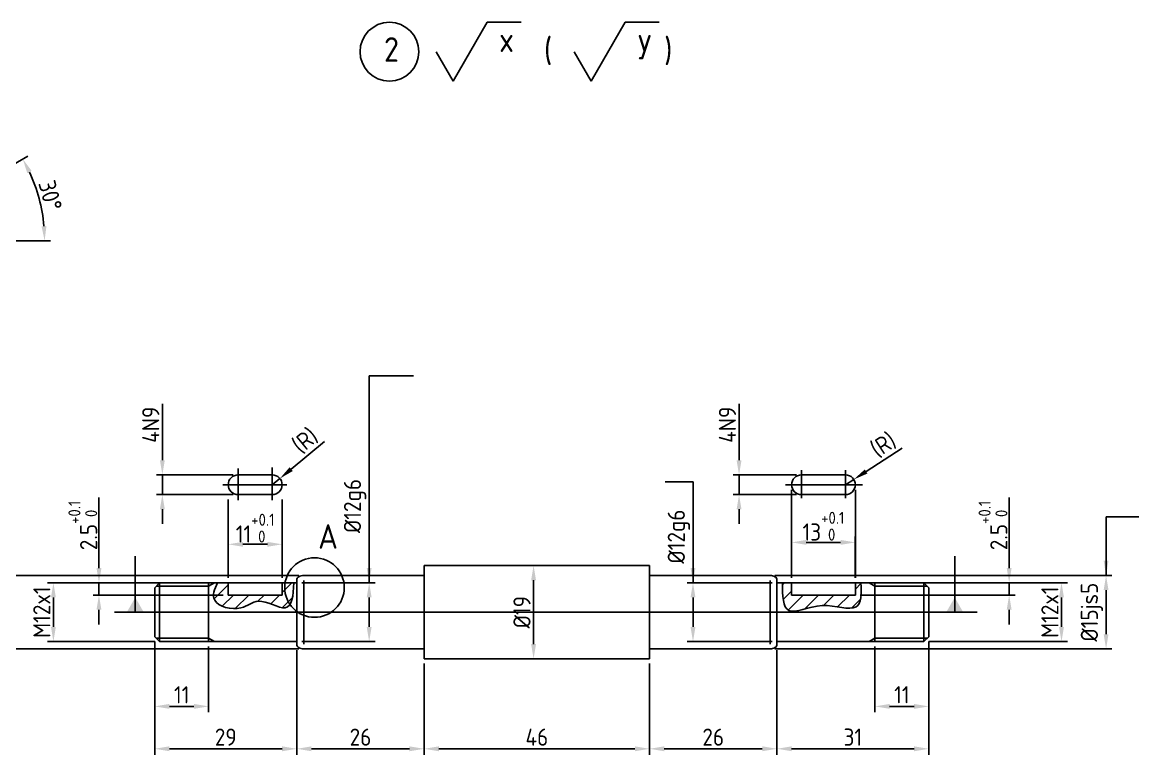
# Model space of a CAD drawing. Header units: millimetres. Extents: x 0 to 1314, y 0 to 614.
# Drawn here: x 1086.3 to 1314.2, y 323.6 to 473.1 of the extents above; entities that cross this region are included whole.
import ezdxf

# ---------------------------------------------------------------- set-up
doc = ezdxf.new("R2010")
doc.units = ezdxf.units.MM
for name, color, linetype in [('가는실선', 1, 'Continuous'), ('문자', 2, 'Continuous'), ('외형선', 3, 'Continuous'), ('중심선', 1, 'Continuous')]:
    doc.layers.add(name, color=color, linetype=linetype)
doc.styles.get("Standard").update_dxf_attribs({"font": 'isocp.shx', "bigfont": 'whgtxt.shx'})
doc.dimstyles.new('ISO-25', dxfattribs={"dimtxt": 3.5, "dimasz": 3, "dimexe": 1.2, "dimexo": 1, "dimtad": 1, "dimdsep": 46, "dimtxsty": 'Standard', "dimcen": 0, "dimclrd": 7, "dimclre": 7, "dimclrt": 2, "dimazin": 2, "dimtfac": 1, "dimtmove": 0, "dimatfit": 3, "dimfxl": 0, "dimlwd": -1, "dimlwe": -1, "dimarcsym": 0})

# ---------------------------------------------------------------- blocks, each defined once
blk = doc.blocks.new('*D58')
at = {"layer": 'Defpoints', "color": 0}
for p in [(1114.91, 380.71), (1130.35, 380.71), (1130.35, 376.71)]:
    blk.add_point(p, dxfattribs=at)
at = {"layer": '외형선', "color": 7}
for p, q in [((1114.91, 383.71), (1114.91, 395.21)), ((1129.35, 380.71), (1113.71, 380.71)), ((1114.91, 376.71), (1114.91, 380.71)), ((1129.35, 376.71), (1113.71, 376.71)), ((1114.91, 373.71), (1114.91, 370.71))]:
    blk.add_line(p, q, dxfattribs=at)
for points in [[(1114.41, 383.71), (1115.41, 383.71), (1114.91, 380.71)], [(1114.41, 373.71), (1115.41, 373.71), (1114.91, 376.71)]]:
    blk.add_solid(points, dxfattribs=at)
at = {"layer": '외형선', "color": 2, "insert": (1112.54, 390.96), "char_height": 3.5, "width": 1.75, "attachment_point": 5, "rotation": 90}
blk.add_mtext('4N9', dxfattribs=at)
blk = doc.blocks.new('*D59')
at = {"layer": 'Defpoints', "color": 0}
for p in [(1137.35, 378.71), (1138.89, 379.98)]:
    blk.add_point(p, dxfattribs=at)
at = {"layer": '외형선', "color": 7}
for p, q in [((1147.97, 387.52), (1141.2, 381.9)), ((1137.35, 378.71), (1138.89, 379.98))]:
    blk.add_line(p, q, dxfattribs=at)
blk.add_solid([(1140.88, 382.28), (1141.52, 381.51), (1138.89, 379.98)], dxfattribs=at)
at = {"layer": '외형선', "color": 2, "insert": (1144.11, 387.63), "char_height": 3.5, "attachment_point": 5, "rotation": 39.6938}
blk.add_mtext('(R)', dxfattribs=at)
blk = doc.blocks.new('*D60')
at = {"layer": 'Defpoints', "color": 0}
for p in [(1139.35, 366.56), (1128.35, 358.71), (1139.35, 358.71)]:
    blk.add_point(p, dxfattribs=at)
at = {"layer": '외형선', "color": 7}
for p, q in [((1128.35, 359.71), (1128.35, 367.76)), ((1139.35, 359.71), (1139.35, 367.76)), ((1131.35, 366.56), (1136.35, 366.56))]:
    blk.add_line(p, q, dxfattribs=at)
for points in [[(1131.35, 367.06), (1131.35, 366.06), (1128.35, 366.56)], [(1136.35, 367.06), (1136.35, 366.06), (1139.35, 366.56)]]:
    blk.add_solid(points, dxfattribs=at)
at = {"layer": '외형선', "color": 2, "insert": (1133.85, 369.86), "char_height": 3.5, "attachment_point": 5}
blk.add_mtext('11{\\H0.7x;\\S+0.1^  0;}', dxfattribs=at)
blk = doc.blocks.new('*D61')
at = {"layer": 'Defpoints', "color": 0}
for p in [(1101.97, 358.71), (1128.35, 358.71), (1128.35, 356.21)]:
    blk.add_point(p, dxfattribs=at)
at = {"layer": '외형선', "color": 7}
for p, q in [((1101.97, 361.71), (1101.97, 376.12)), ((1127.35, 358.71), (1100.77, 358.71)), ((1101.97, 356.21), (1101.97, 358.71)), ((1127.35, 356.21), (1100.77, 356.21)), ((1101.97, 353.21), (1101.97, 350.21))]:
    blk.add_line(p, q, dxfattribs=at)
for points in [[(1101.47, 361.71), (1102.47, 361.71), (1101.97, 358.71)], [(1101.47, 353.21), (1102.47, 353.21), (1101.97, 356.21)]]:
    blk.add_solid(points, dxfattribs=at)
at = {"layer": '외형선', "color": 2, "insert": (1098.67, 370.41), "char_height": 3.5, "attachment_point": 5, "rotation": 90}
blk.add_mtext('2.5{\\H0.7x;\\S+0.1^  0;}', dxfattribs=at)
blk = doc.blocks.new('*D62')
at = {"layer": 'Defpoints', "color": 0}
for p in [(1232.62, 380.71), (1245.35, 380.71), (1245.35, 376.71)]:
    blk.add_point(p, dxfattribs=at)
at = {"layer": '외형선', "color": 7}
for p, q in [((1232.62, 383.71), (1232.62, 395.21)), ((1244.35, 380.71), (1231.42, 380.71)), ((1232.62, 376.71), (1232.62, 380.71)), ((1244.35, 376.71), (1231.42, 376.71)), ((1232.62, 373.71), (1232.62, 370.71))]:
    blk.add_line(p, q, dxfattribs=at)
for points in [[(1232.12, 383.71), (1233.12, 383.71), (1232.62, 380.71)], [(1232.12, 373.71), (1233.12, 373.71), (1232.62, 376.71)]]:
    blk.add_solid(points, dxfattribs=at)
at = {"layer": '외형선', "color": 2, "insert": (1230.24, 390.96), "char_height": 3.5, "attachment_point": 5, "rotation": 90}
blk.add_mtext('4N9', dxfattribs=at)
blk = doc.blocks.new('*D63')
at = {"layer": 'Defpoints', "color": 0}
for p in [(1254.35, 378.71), (1256.03, 379.79)]:
    blk.add_point(p, dxfattribs=at)
at = {"layer": '외형선', "color": 7}
for p, q in [((1265.94, 386.2), (1258.55, 381.42)), ((1254.35, 378.71), (1256.03, 379.79))]:
    blk.add_line(p, q, dxfattribs=at)
blk.add_solid([(1258.28, 381.84), (1258.82, 381), (1256.03, 379.79)], dxfattribs=at)
at = {"layer": '외형선', "color": 2, "insert": (1262.12, 386.76), "char_height": 3.5, "attachment_point": 5, "rotation": 32.8891}
blk.add_mtext('(R)', dxfattribs=at)
blk = doc.blocks.new('*D64')
at = {"layer": 'Defpoints', "color": 0}
for p in [(1256.35, 366.95), (1243.35, 358.71), (1256.35, 358.71)]:
    blk.add_point(p, dxfattribs=at)
at = {"layer": '외형선', "color": 7}
for p, q in [((1243.35, 359.71), (1243.35, 368.15)), ((1246.35, 366.95), (1253.35, 366.95)), ((1256.35, 359.71), (1256.35, 368.15))]:
    blk.add_line(p, q, dxfattribs=at)
for points in [[(1246.35, 367.45), (1246.35, 366.45), (1243.35, 366.95)], [(1253.35, 367.45), (1253.35, 366.45), (1256.35, 366.95)]]:
    blk.add_solid(points, dxfattribs=at)
at = {"layer": '외형선', "color": 2, "insert": (1249.85, 370.25), "char_height": 3.5, "attachment_point": 5}
blk.add_mtext('13{\\H0.7x;\\S+0.1^  0;}', dxfattribs=at)
blk = doc.blocks.new('*D67')
at = {"layer": 'Defpoints', "color": 0}
for p in [(1090.37, 434.29), (1058.56, 428.49), (1074.09, 428.49), (1056.26, 427.78), (1056.56, 427.96)]:
    blk.add_point(p, dxfattribs=at)
at = {"layer": '외형선', "color": 7}
for p, q in [((1058.36, 428.99), (1087.45, 445.79)), ((1075.09, 428.49), (1092.08, 428.49))]:
    blk.add_line(p, q, dxfattribs=at)
blk.add_arc((1057.49, 428.49), 33.39, 5.1494, 24.8545, dxfattribs=at)
for points in [[(1087.34, 442.3), (1088.23, 442.76), (1086.41, 445.19)], [(1091.25, 431.51), (1090.25, 431.47), (1090.88, 428.49)]]:
    blk.add_solid(points, dxfattribs=at)
at = {"layer": '외형선', "color": 2, "insert": (1092.04, 437.75), "char_height": 3.5, "attachment_point": 5, "rotation": 285.0019}
blk.add_mtext('30°', dxfattribs=at)
blk = doc.blocks.new('*D68')
at = {"layer": 'Defpoints', "color": 0}
for p in [(1114.35, 358.71), (1092.67, 346.71), (1114.35, 346.71)]:
    blk.add_point(p, dxfattribs=at)
at = {"layer": '외형선', "color": 7}
for p, q in [((1113.35, 358.71), (1091.47, 358.71)), ((1092.67, 355.71), (1092.67, 349.71)), ((1113.35, 346.71), (1091.47, 346.71))]:
    blk.add_line(p, q, dxfattribs=at)
for points in [[(1092.17, 355.71), (1093.17, 355.71), (1092.67, 358.71)], [(1092.17, 349.71), (1093.17, 349.71), (1092.67, 346.71)]]:
    blk.add_solid(points, dxfattribs=at)
at = {"layer": '외형선', "color": 2, "insert": (1090.3, 352.71), "char_height": 3.5, "attachment_point": 5, "rotation": 90}
blk.add_mtext('M12x1', dxfattribs=at)
blk = doc.blocks.new('*D71')
at = {"layer": 'Defpoints', "color": 0}
for p in [(1143.75, 360.21), (1084.37, 345.21), (1143.75, 345.21)]:
    blk.add_point(p, dxfattribs=at)
at = {"layer": '외형선', "color": 7}
for p, q in [((1142.75, 360.21), (1083.17, 360.21)), ((1084.37, 357.21), (1084.37, 348.21)), ((1142.75, 345.21), (1083.17, 345.21))]:
    blk.add_line(p, q, dxfattribs=at)
for points in [[(1083.87, 357.21), (1084.87, 357.21), (1084.37, 360.21)], [(1083.87, 348.21), (1084.87, 348.21), (1084.37, 345.21)]]:
    blk.add_solid(points, dxfattribs=at)
at = {"layer": '외형선', "color": 2, "insert": (1081.48, 352.71), "char_height": 3.5, "attachment_point": 5, "rotation": 90}
blk.add_mtext('%%C15js5', dxfattribs=at)
blk = doc.blocks.new('*D72')
at = {"layer": 'Defpoints', "color": 0}
for p in [(1168.35, 362.21), (1168.35, 343.21), (1190.68, 343.21)]:
    blk.add_point(p, dxfattribs=at)
at = {"layer": '외형선', "color": 7}
for p, q in [((1169.35, 362.21), (1191.88, 362.21)), ((1190.68, 359.21), (1190.68, 346.21)), ((1169.35, 343.21), (1191.88, 343.21))]:
    blk.add_line(p, q, dxfattribs=at)
for points in [[(1190.18, 359.21), (1191.18, 359.21), (1190.68, 362.21)], [(1190.18, 346.21), (1191.18, 346.21), (1190.68, 343.21)]]:
    blk.add_solid(points, dxfattribs=at)
at = {"layer": '외형선', "color": 2, "insert": (1188.31, 352.71), "char_height": 3.5, "attachment_point": 5, "rotation": 90}
blk.add_mtext('%%C19', dxfattribs=at)
blk = doc.blocks.new('*D73')
at = {"layer": 'Defpoints', "color": 0}
for p in [(1256.35, 358.71), (1287.75, 358.71), (1256.35, 356.21)]:
    blk.add_point(p, dxfattribs=at)
at = {"layer": '외형선', "color": 7}
for p, q in [((1287.75, 361.71), (1287.75, 376.12)), ((1257.35, 358.71), (1288.95, 358.71)), ((1287.75, 356.21), (1287.75, 358.71)), ((1257.35, 356.21), (1288.95, 356.21)), ((1287.75, 353.21), (1287.75, 350.21))]:
    blk.add_line(p, q, dxfattribs=at)
for points in [[(1287.25, 361.71), (1288.25, 361.71), (1287.75, 358.71)], [(1287.25, 353.21), (1288.25, 353.21), (1287.75, 356.21)]]:
    blk.add_solid(points, dxfattribs=at)
at = {"layer": '외형선', "color": 2, "insert": (1284.45, 370.41), "char_height": 3.5, "attachment_point": 5, "rotation": 90}
blk.add_mtext('2.5{\\H0.7x;\\S+0.1^  0;}', dxfattribs=at)
blk = doc.blocks.new('*D74')
at = {"layer": 'Defpoints', "color": 0}
for p in [(1270.35, 358.71), (1270.35, 346.71), (1298.43, 346.71)]:
    blk.add_point(p, dxfattribs=at)
at = {"layer": '외형선', "color": 7}
for p, q in [((1271.35, 358.71), (1299.63, 358.71)), ((1298.43, 355.71), (1298.43, 349.71)), ((1271.35, 346.71), (1299.63, 346.71))]:
    blk.add_line(p, q, dxfattribs=at)
for points in [[(1297.93, 355.71), (1298.93, 355.71), (1298.43, 358.71)], [(1297.93, 349.71), (1298.93, 349.71), (1298.43, 346.71)]]:
    blk.add_solid(points, dxfattribs=at)
at = {"layer": '외형선', "color": 2, "insert": (1296.06, 352.71), "char_height": 3.5, "width": 13.51, "attachment_point": 5, "rotation": 90}
blk.add_mtext('M12x1', dxfattribs=at)
blk = doc.blocks.new('*D75')
at = {"layer": 'Defpoints', "color": 0}
for p in [(1238.95, 360.21), (1238.95, 345.21), (1307.53, 345.21)]:
    blk.add_point(p, dxfattribs=at)
at = {"layer": '외형선', "color": 7}
for p, q in [((1239.95, 360.21), (1308.73, 360.21)), ((1307.53, 357.21), (1307.53, 348.21)), ((1239.95, 345.21), (1308.73, 345.21))]:
    blk.add_line(p, q, dxfattribs=at)
for points in [[(1307.03, 357.21), (1308.03, 357.21), (1307.53, 360.21)], [(1307.03, 348.21), (1308.03, 348.21), (1307.53, 345.21)]]:
    blk.add_solid(points, dxfattribs=at)
at = {"layer": '외형선', "color": 2, "insert": (1304.65, 352.71), "char_height": 3.5, "attachment_point": 5, "rotation": 90}
blk.add_mtext('%%C15js5', dxfattribs=at)
blk = doc.blocks.new('*D76')
at = {"layer": 'Defpoints', "color": 0}
for p in [(1142.35, 358.71), (1142.35, 346.71), (1157.12, 346.71)]:
    blk.add_point(p, dxfattribs=at)
at = {"layer": '외형선', "color": 7}
for p, q in [((1157.12, 358.71), (1157.12, 380.68)), ((1143.35, 358.71), (1158.32, 358.71)), ((1157.12, 349.71), (1157.12, 355.71)), ((1143.35, 346.71), (1158.32, 346.71))]:
    blk.add_line(p, q, dxfattribs=at)
for points in [[(1156.62, 355.71), (1157.62, 355.71), (1157.12, 358.71)], [(1156.62, 349.71), (1157.62, 349.71), (1157.12, 346.71)]]:
    blk.add_solid(points, dxfattribs=at)
at = {"layer": '외형선', "color": 2, "insert": (1154.24, 374.37), "char_height": 3.5, "attachment_point": 5, "rotation": 90}
blk.add_mtext('%%C12g6', dxfattribs=at)
blk = doc.blocks.new('*D77')
at = {"layer": 'Defpoints', "color": 0}
for p in [(1240.35, 358.71), (1223.22, 346.71), (1240.35, 346.71)]:
    blk.add_point(p, dxfattribs=at)
at = {"layer": '외형선', "color": 7}
for p, q in [((1223.22, 358.71), (1223.22, 374.45)), ((1239.35, 358.71), (1222.02, 358.71)), ((1223.22, 349.71), (1223.22, 355.71)), ((1239.35, 346.71), (1222.02, 346.71))]:
    blk.add_line(p, q, dxfattribs=at)
for points in [[(1222.72, 355.71), (1223.72, 355.71), (1223.22, 358.71)], [(1222.72, 349.71), (1223.72, 349.71), (1223.22, 346.71)]]:
    blk.add_solid(points, dxfattribs=at)
at = {"layer": '외형선', "color": 2, "insert": (1220.34, 368.14), "char_height": 3.5, "attachment_point": 5, "rotation": 90}
blk.add_mtext('%%C12g6', dxfattribs=at)
blk = doc.blocks.new('*D79')
at = {"layer": 'Defpoints', "color": 0}
for p in [(1113.35, 347.71), (1124.35, 346.71), (1124.35, 333.48)]:
    blk.add_point(p, dxfattribs=at)
at = {"layer": '외형선', "color": 7}
for p, q in [((1113.35, 346.71), (1113.35, 332.28)), ((1124.35, 345.71), (1124.35, 332.28)), ((1116.35, 333.48), (1121.35, 333.48))]:
    blk.add_line(p, q, dxfattribs=at)
for points in [[(1116.35, 333.98), (1116.35, 332.98), (1113.35, 333.48)], [(1121.35, 333.98), (1121.35, 332.98), (1124.35, 333.48)]]:
    blk.add_solid(points, dxfattribs=at)
at = {"layer": '외형선', "color": 2, "insert": (1118.85, 335.86), "char_height": 3.5, "attachment_point": 5}
blk.add_mtext('11', dxfattribs=at)
blk = doc.blocks.new('*D80')
at = {"layer": 'Defpoints', "color": 0}
for p in [(1142.35, 345.99), (1113.35, 333.48), (1113.35, 324.83)]:
    blk.add_point(p, dxfattribs=at)
at = {"layer": '외형선', "color": 7}
for p, q in [((1142.35, 344.99), (1142.35, 323.63)), ((1113.35, 332.48), (1113.35, 323.63)), ((1139.35, 324.83), (1116.35, 324.83))]:
    blk.add_line(p, q, dxfattribs=at)
for points in [[(1116.35, 325.33), (1116.35, 324.33), (1113.35, 324.83)], [(1139.35, 325.33), (1139.35, 324.33), (1142.35, 324.83)]]:
    blk.add_solid(points, dxfattribs=at)
at = {"layer": '외형선', "color": 2, "insert": (1127.85, 327.21), "char_height": 3.5, "attachment_point": 5}
blk.add_mtext('29', dxfattribs=at)
blk = doc.blocks.new('*D81')
at = {"layer": 'Defpoints', "color": 0}
for p in [(1168.35, 343.21), (1142.35, 324.83), (1142.35, 324.83)]:
    blk.add_point(p, dxfattribs=at)
at = {"layer": '외형선', "color": 7}
for p, q in [((1168.35, 342.21), (1168.35, 323.63)), ((1142.35, 325.83), (1142.35, 326.03)), ((1165.35, 324.83), (1145.35, 324.83))]:
    blk.add_line(p, q, dxfattribs=at)
for points in [[(1145.35, 325.33), (1145.35, 324.33), (1142.35, 324.83)], [(1165.35, 325.33), (1165.35, 324.33), (1168.35, 324.83)]]:
    blk.add_solid(points, dxfattribs=at)
at = {"layer": '외형선', "color": 2, "insert": (1155.35, 327.21), "char_height": 3.5, "attachment_point": 5}
blk.add_mtext('26', dxfattribs=at)
blk = doc.blocks.new('*D82')
at = {"layer": 'Defpoints', "color": 0}
for p in [(1214.35, 343.21), (1168.35, 324.83), (1168.35, 324.83)]:
    blk.add_point(p, dxfattribs=at)
at = {"layer": '외형선', "color": 7}
for p, q in [((1214.35, 342.21), (1214.35, 323.63)), ((1168.35, 325.83), (1168.35, 326.03)), ((1211.35, 324.83), (1171.35, 324.83))]:
    blk.add_line(p, q, dxfattribs=at)
for points in [[(1171.35, 325.33), (1171.35, 324.33), (1168.35, 324.83)], [(1211.35, 325.33), (1211.35, 324.33), (1214.35, 324.83)]]:
    blk.add_solid(points, dxfattribs=at)
at = {"layer": '외형선', "color": 2, "insert": (1191.35, 327.21), "char_height": 3.5, "attachment_point": 5}
blk.add_mtext('46', dxfattribs=at)
blk = doc.blocks.new('*D83')
at = {"layer": 'Defpoints', "color": 0}
for p in [(1260.35, 346.71), (1271.35, 347.71), (1260.35, 333.48)]:
    blk.add_point(p, dxfattribs=at)
at = {"layer": '외형선', "color": 7}
for p, q in [((1271.35, 346.71), (1271.35, 332.28)), ((1260.35, 345.71), (1260.35, 332.28)), ((1268.35, 333.48), (1263.35, 333.48))]:
    blk.add_line(p, q, dxfattribs=at)
for points in [[(1263.35, 333.98), (1263.35, 332.98), (1260.35, 333.48)], [(1268.35, 333.98), (1268.35, 332.98), (1271.35, 333.48)]]:
    blk.add_solid(points, dxfattribs=at)
at = {"layer": '외형선', "color": 2, "insert": (1265.85, 335.86), "char_height": 3.5, "attachment_point": 5}
blk.add_mtext('11', dxfattribs=at)
blk = doc.blocks.new('*D84')
at = {"layer": 'Defpoints', "color": 0}
for p in [(1240.35, 345.99), (1271.35, 333.48), (1271.35, 324.83)]:
    blk.add_point(p, dxfattribs=at)
at = {"layer": '외형선', "color": 7}
for p, q in [((1240.35, 344.99), (1240.35, 323.63)), ((1271.35, 332.48), (1271.35, 323.63)), ((1243.35, 324.83), (1268.35, 324.83))]:
    blk.add_line(p, q, dxfattribs=at)
for points in [[(1243.35, 325.33), (1243.35, 324.33), (1240.35, 324.83)], [(1268.35, 325.33), (1268.35, 324.33), (1271.35, 324.83)]]:
    blk.add_solid(points, dxfattribs=at)
at = {"layer": '외형선', "color": 2, "insert": (1255.85, 327.21), "char_height": 3.5, "attachment_point": 5}
blk.add_mtext('31', dxfattribs=at)
blk = doc.blocks.new('*D85')
at = {"layer": 'Defpoints', "color": 0}
for p in [(1214.35, 324.83), (1240.35, 324.83), (1240.35, 324.83)]:
    blk.add_point(p, dxfattribs=at)
at = {"layer": '외형선', "color": 7}
for p, q in [((1214.35, 325.83), (1214.35, 326.03)), ((1240.35, 325.83), (1240.35, 326.03)), ((1217.35, 324.83), (1237.35, 324.83))]:
    blk.add_line(p, q, dxfattribs=at)
for points in [[(1217.35, 325.33), (1217.35, 324.33), (1214.35, 324.83)], [(1237.35, 325.33), (1237.35, 324.33), (1240.35, 324.83)]]:
    blk.add_solid(points, dxfattribs=at)
at = {"layer": '외형선', "color": 2, "insert": (1227.35, 327.21), "char_height": 3.5, "attachment_point": 5}
blk.add_mtext('26', dxfattribs=at)

msp = doc.modelspace()

# ---------------------------------------------------------------- hatches: boundary and pattern name
at = {"layer": '가는실선'}
h = msp.add_hatch(dxfattribs=at)
h.set_pattern_fill('ANSI31', color=256, scale=0.7)
edge = h.paths.add_edge_path()
edge.add_line((1128.352, 358.705), (1126.486, 358.705))
edge.add_line((1126.486, 358.705), (1126.172, 358.705))
edge.add_spline(control_points=[(1126.172, 358.705), (1125.504, 357.37), (1124.49, 354.295), (1130.804, 352.613), (1134.747, 356.193), (1141.08, 351.658), (1141.665, 356.054), (1141.743, 358.705)], knot_values=[1.4968626, 1.4968626, 1.4968626, 1.4968626, 5.3183277, 10.9130657, 14.6723485, 20.3352193, 26.2311837, 26.2311837, 26.2311837, 26.2311837], degree=3, periodic=0)
edge.add_line((1141.743, 358.705), (1141.541, 358.705))
edge.add_line((1141.541, 358.705), (1139.352, 358.705))
edge.add_line((1139.352, 358.705), (1139.352, 356.205))
edge.add_line((1139.352, 356.205), (1128.352, 356.205))
edge.add_line((1128.352, 356.205), (1128.352, 358.705))
h = msp.add_hatch(dxfattribs=at)
h.set_pattern_fill('ANSI31', color=256, scale=0.7)
edge = h.paths.add_edge_path()
edge.add_spline(control_points=[(1241.519, 358.705), (1241.435, 356.009), (1241.704, 351.064), (1249.542, 355.424), (1257.433, 351.991), (1257.656, 356.389), (1257.492, 358.705)], knot_values=[2.0812628, 2.0812628, 2.0812628, 2.0812628, 8.300094, 15.1386842, 22.0759117, 27.6479892, 27.6479892, 27.6479892, 27.6479892], degree=3, periodic=0)
edge.add_line((1257.492, 358.705), (1256.352, 358.705))
edge.add_line((1256.352, 358.705), (1256.352, 356.205))
edge.add_line((1256.352, 356.205), (1243.352, 356.205))
edge.add_line((1243.352, 356.205), (1243.352, 358.705))
edge.add_line((1243.352, 358.705), (1241.519, 358.705))

# ---------------------------------------------------------------- linework, layer by layer
for p, q in [((1114.352, 358.029), (1113.675, 358.029)), ((1124.352, 358.029), (1114.352, 358.029)), ((1124.352, 358.029), (1125.523, 358.705)), ((1260.352, 358.029), (1259.18, 358.705)), ((1260.352, 358.029), (1270.352, 358.029)), ((1270.352, 358.029), (1271.028, 358.029)), ((1114.352, 347.382), (1113.675, 347.382)), ((1124.352, 347.382), (1114.352, 347.382)), ((1124.352, 347.382), (1125.523, 346.705)), ((1260.352, 347.382), (1259.18, 346.705)), ((1260.352, 347.382), (1270.352, 347.382)), ((1270.352, 347.382), (1271.028, 347.382))]:
    msp.add_line(p, q, dxfattribs=at)
msp.add_circle((1145.961, 357.736), 6.079, dxfattribs=at)
at = {"layer": '문자'}
msp.add_circle((1161.259, 467.078), 6, dxfattribs=at)
at = {"layer": '외형선'}
for p, q in [((1174.256, 461.078), (1181.184, 473.078)), ((1181.184, 473.078), (1188.112, 473.078)), ((1202.451, 461.078), (1209.379, 473.078)), ((1209.379, 473.078), (1216.307, 473.078)), ((1170.792, 467.078), (1174.256, 461.078)), ((1198.987, 467.078), (1202.451, 461.078)), ((1137.352, 380.705), (1130.352, 380.705)), ((1254.352, 380.705), (1245.352, 380.705)), ((1130.352, 376.705), (1137.352, 376.705)), ((1243.352, 359.705), (1243.352, 377.705)), ((1245.352, 376.705), (1254.352, 376.705)), ((1256.352, 359.705), (1256.352, 377.705)), ((1128.352, 359.705), (1128.352, 375.705)), ((1139.352, 359.705), (1139.352, 375.705)), ((1143.754, 360.205), (1168.352, 360.205)), ((1168.352, 361.042), (1168.352, 362.205)), ((1168.352, 362.205), (1214.352, 362.205)), ((1168.352, 343.205), (1168.352, 361.042)), ((1214.352, 361.042), (1214.352, 362.205)), ((1214.352, 343.205), (1214.352, 361.042)), ((1214.352, 360.205), (1238.95, 360.205)), ((1113.352, 357.705), (1114.352, 358.705)), ((1114.352, 357.971), (1114.352, 358.705)), ((1114.352, 358.705), (1126.486, 358.705)), ((1114.352, 346.705), (1114.352, 357.971)), ((1124.352, 352.705), (1124.352, 358.705)), ((1126.486, 358.705), (1128.352, 358.705)), ((1128.352, 358.705), (1128.352, 356.205)), ((1128.352, 358.705), (1139.352, 358.705)), ((1139.352, 358.705), (1141.541, 358.705)), ((1139.352, 356.205), (1139.352, 358.705)), ((1141.541, 358.705), (1142.352, 358.705)), ((1142.352, 358.595), (1142.352, 359.417)), ((1142.352, 345.994), (1142.352, 358.595)), ((1142.602, 359.85), (1142.754, 359.937)), ((1143.754, 346.205), (1143.754, 359.205)), ((1238.95, 346.205), (1238.95, 359.205)), ((1240.102, 359.85), (1239.95, 359.937)), ((1240.352, 358.595), (1240.352, 359.417)), ((1240.352, 358.705), (1258.119, 358.705)), ((1240.352, 345.994), (1240.352, 358.595)), ((1243.352, 358.705), (1243.352, 356.205)), ((1256.352, 356.205), (1256.352, 358.705)), ((1256.352, 358.705), (1256.352, 358.705)), ((1258.119, 358.705), (1270.352, 358.705)), ((1260.352, 352.705), (1260.352, 358.705)), ((1270.352, 357.971), (1270.352, 358.705)), ((1271.352, 357.705), (1270.352, 358.705)), ((1270.352, 346.705), (1270.352, 357.971)), ((1113.352, 357.093), (1113.352, 357.705)), ((1113.352, 347.705), (1113.352, 357.093)), ((1139.352, 356.205), (1128.352, 356.205)), ((1256.352, 356.205), (1243.352, 356.205)), ((1271.352, 357.093), (1271.352, 357.705)), ((1271.352, 347.705), (1271.352, 357.093)), ((1124.352, 346.705), (1124.352, 352.705)), ((1260.352, 346.705), (1260.352, 352.705)), ((1113.352, 347.705), (1114.352, 346.705)), ((1114.352, 346.705), (1126.486, 346.705)), ((1126.486, 346.705), (1140.533, 346.705)), ((1140.533, 346.705), (1142.352, 346.705)), ((1240.352, 346.705), (1270.352, 346.705)), ((1271.352, 347.705), (1270.352, 346.705)), ((1142.602, 345.561), (1142.754, 345.473)), ((1143.754, 345.205), (1168.352, 345.205)), ((1214.352, 345.205), (1238.95, 345.205)), ((1240.102, 345.561), (1239.95, 345.473)), ((1168.352, 343.205), (1214.352, 343.205))]:
    msp.add_line(p, q, dxfattribs=at)
for centre, radius, start, end in [((1130.352, 378.705), 2, 90, 270), ((1137.352, 378.705), 2, 270, 90), ((1245.352, 378.705), 2, 90, 270), ((1254.352, 378.705), 2, 270, 90), ((1143.754, 358.205), 2, 90, 120), ((1238.95, 358.205), 2, 60, 90), ((1142.852, 359.417), 0.5, 120, 180.00001), ((1239.852, 359.417), 0.5, 0, 60), ((1142.852, 345.994), 0.5, 179.99999, 240), ((1143.754, 347.205), 2, 240, 270), ((1238.95, 347.205), 2, 270, 300), ((1239.852, 345.994), 0.5, 300, 360)]:
    msp.add_arc(centre, radius, start, end, dxfattribs=at)
for points, knots in [([(1126.172, 358.705), (1125.504, 357.37), (1124.49, 354.295), (1130.804, 352.613), (1134.747, 356.193), (1141.08, 351.658), (1141.665, 356.054), (1141.743, 358.705)], [1.4968626, 1.4968626, 1.4968626, 1.4968626, 5.3183277, 10.9130657, 14.6723485, 20.3352193, 26.2311837, 26.2311837, 26.2311837, 26.2311837]), ([(1257.492, 358.705), (1257.656, 356.389), (1257.433, 351.991), (1249.542, 355.424), (1241.704, 351.064), (1241.435, 356.009), (1241.519, 358.705)], [2.0812628, 2.0812628, 2.0812628, 2.0812628, 7.6533403, 14.5905678, 21.4291581, 27.6479892, 27.6479892, 27.6479892, 27.6479892])]:
    msp.add_open_spline(points, degree=3, knots=knots, dxfattribs=at)
at = {"layer": '중심선'}
for p, q in [((1130.352, 382.02), (1130.352, 375.553)), ((1137.352, 382.199), (1137.352, 375.553)), ((1245.352, 381.667), (1245.352, 375.961)), ((1254.352, 381.667), (1254.352, 375.961)), ((1140.301, 378.705), (1127.27, 378.705)), ((1242.073, 378.705), (1257.832, 378.705)), ((1281.207, 352.705), (1105.166, 352.705))]:
    msp.add_line(p, q, dxfattribs=at)

# ---------------------------------------------------------------- texts
at = {"layer": '문자', "insert": (1146.712, 370.658), "char_height": 5, "attachment_point": 1}
msp.add_mtext_dynamic_manual_height_columns('A', width=10.92691, gutter_width=12.5, heights=[0], dxfattribs=at)
at = {"layer": '외형선', "char_height": 5}
for s, width, insert, attachment_point in [('2', 11.59577, (1160.143, 470.038), 1), ('x', 7.39873, (1183.635, 472.029), 1), ('(        )', 31.17598, (1192.796, 467.09), 4), ('y', 7.39873, (1211.829, 472.029), 1)]:
    msp.add_mtext_dynamic_manual_height_columns(s, width=width, gutter_width=12.5, heights=[0], dxfattribs=dict(at, insert=insert, attachment_point=attachment_point))

# ---------------------------------------------------------------- dimensions: what is measured, and where the dimension line sits
at = {"layer": '외형선'}
dim = msp.add_angular_dim_2l(base=(1090.3736, 434.29098), line1=((1058.56187, 428.49193), (1074.08649, 428.49193)), line2=((1056.25804, 427.7806), (1056.56187, 427.95604)), dimstyle='ISO-25', dxfattribs=at)
dim.commit()
dim.dimension.update_dxf_attribs({"geometry": '*D67', "text_midpoint": (1092.037, 437.75005)})
for base, p1, p2, text, picture, middle in [((1114.911, 380.705), (1130.352, 376.705), (1130.352, 380.705), '<>N9', '*D58', (1112.536, 390.956)), ((1232.617, 380.705), (1245.352, 376.705), (1245.352, 380.705), '<>N9', '*D62', (1230.242, 390.956)), ((1101.967, 358.705), (1128.352, 356.205), (1128.352, 358.705), '<>{\\H0.7x;\\S+0.1^  0;}', '*D61', (1098.666, 370.415)), ((1084.367, 345.205), (1143.754, 360.205), (1143.754, 345.205), '%%C<>js5', '*D71', (1081.482, 352.705)), ((1190.685, 343.205), (1168.352, 362.205), (1168.352, 343.205), '%%C<>', '*D72', (1188.31, 352.705)), ((1092.673, 346.705), (1114.352, 358.705), (1114.352, 346.705), 'M<>x1', '*D68', (1090.298, 352.705))]:
    dim = msp.add_linear_dim(base=base, p1=p1, p2=p2, angle=90, text=text, dimstyle='ISO-25', dxfattribs=at)
    dim.commit()
    dim.dimension.update_dxf_attribs({"geometry": picture, "text_midpoint": middle})
for center, mpoint, picture, middle in [((1137.352, 378.705), (1138.891, 379.983), '*D59', (1144.109, 387.628)), ((1254.352, 378.705), (1256.031, 379.791), '*D63', (1262.119, 386.765))]:
    dim = msp.add_radius_dim(center=center, mpoint=mpoint, text='(R)', dimstyle='ISO-25', dxfattribs=at)
    dim.commit()
    dim.dimension.update_dxf_attribs({"geometry": picture, "text_midpoint": middle})
for base, p1, p2, text, picture, middle in [((1157.119, 346.705), (1142.352, 358.705), (1142.352, 346.705), '%%C<>g6', '*D76', (1157.119, 374.367)), ((1287.749, 358.705), (1256.352, 356.205), (1256.352, 358.705), '<>{\\H0.7x;\\S+0.1^  0;}', '*D73', (1287.749, 370.415)), ((1223.219, 346.705), (1240.352, 358.705), (1240.352, 346.705), '%%C<>g6', '*D77', (1223.219, 368.137)), ((1307.532, 345.205), (1238.95, 360.205), (1238.95, 345.205), '%%C<>js5', '*D75', (1307.532, 352.705)), ((1298.431, 346.705), (1270.352, 358.705), (1270.352, 346.705), 'M<>x1', '*D74', (1298.431, 352.705))]:
    dim = msp.add_linear_dim(base=base, p1=p1, p2=p2, angle=90, text=text, dimstyle='ISO-25', dxfattribs=at)
    dim.commit()
    dim.dimension.update_dxf_attribs({"geometry": picture, "text_midpoint": middle, "dimtype": 160})
for base, p1, p2, picture, middle in [((1139.352, 366.563), (1128.352, 358.705), (1139.352, 358.705), '*D60', (1133.852, 369.864)), ((1256.352, 366.947), (1243.352, 358.705), (1256.352, 358.705), '*D64', (1249.852, 370.248))]:
    dim = msp.add_linear_dim(base=base, p1=p1, p2=p2, text='<>{\\H0.7x;\\S+0.1^  0;}', dimstyle='ISO-25', dxfattribs=at)
    dim.commit()
    dim.dimension.update_dxf_attribs({"geometry": picture, "text_midpoint": middle})
for base, p1, p2, picture, middle in [((1124.352, 333.482), (1113.352, 347.705), (1124.352, 346.705), '*D79', (1118.852, 335.857)), ((1260.352, 333.482), (1271.352, 347.705), (1260.352, 346.705), '*D83', (1265.852, 335.857)), ((1113.352, 324.83), (1142.352, 345.994), (1113.352, 333.482), '*D80', (1127.852, 327.206)), ((1271.352, 324.83), (1240.352, 345.994), (1271.352, 333.482), '*D84', (1255.852, 327.205)), ((1142.352, 324.83), (1168.352, 343.205), (1142.352, 324.83), '*D81', (1155.352, 327.206)), ((1168.352, 324.83), (1214.352, 343.205), (1168.352, 324.83), '*D82', (1191.352, 327.205)), ((1240.352, 324.83), (1214.352, 324.83), (1240.352, 324.83), '*D85', (1227.352, 327.206))]:
    dim = msp.add_linear_dim(base=base, p1=p1, p2=p2, dimstyle='ISO-25', dxfattribs=at)
    dim.commit()
    dim.dimension.update_dxf_attribs({"geometry": picture, "text_midpoint": middle})

# ---------------------------------------------------------------- leaders
for points, override in [([(1157.119, 358.705), (1157.119, 400.949), (1166.173, 400.949)], {"dimgap": 0.625, "dimtad": 0}), ([(1223.219, 358.705), (1223.219, 379.33), (1217.504, 379.33)], {"dimgap": 0.625, "dimtad": 0}), ([(1307.532, 360.205), (1307.532, 372.173), (1314.184, 372.173)], {"dimgap": 0.625, "dimtad": 0}), ([(1109.382, 352.705), (1109.382, 364.131)], {"dimgap": 0.625, "dimtad": 0, "dimldrblk": 'DatumFilled'}), ([(1276.637, 352.705), (1276.637, 364.131)], {"dimgap": 0.625, "dimtad": 0, "dimldrblk": 'DatumFilled'})]:
    msp.add_leader(points, dimstyle='ISO-25', override=override, dxfattribs=at)

doc.saveas('drawing.dxf')
